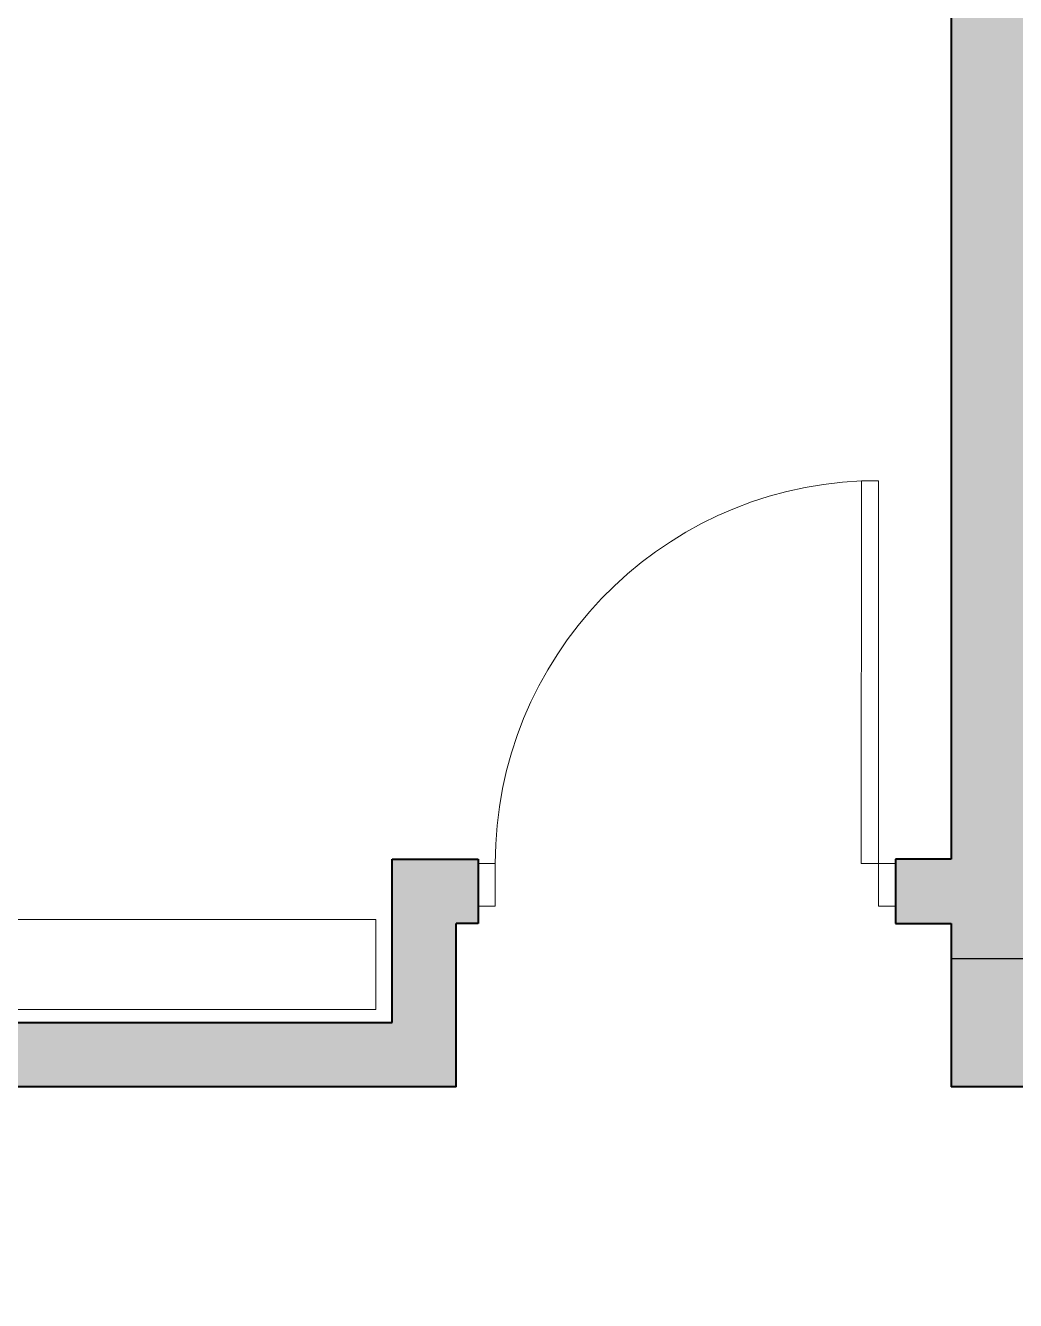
# Model space of a CAD drawing. Header units: millimetres. Extents: x 402.6 to 431.2, y 170 to 191.3.
# Drawn here: x 415.668 to 417.981, y 179.157 to 182.138 of the extents above; entities that cross this region are included whole.
import ezdxf

# ---------------------------------------------------------------- set-up
doc = ezdxf.new("R2010")
doc.units = ezdxf.units.MM
for name, color, linetype, lineweight in [('ARREDI attrezzature - furniture', 175, 'Continuous', 9), ('MURATURA sezioni - section wall', 7, 'Continuous', 40), ('PORTE finestre - doors windows', 252, 'Continuous', 5)]:
    doc.layers.add(name, color=color, linetype=linetype, lineweight=lineweight)
doc.layers.add('MURATURE tratteggi - hatch wall', color=253, linetype='Continuous')
doc.layers.add('PILASTRI - structure', color=7, linetype='Continuous', plot=False)

msp = doc.modelspace()

# ---------------------------------------------------------------- hatches: boundary and pattern name
at = {"layer": 'MURATURE tratteggi - hatch wall'}
h = msp.add_hatch(color=256, dxfattribs=at)
h.dxf.hatch_style = 1
h.paths.add_polyline_path([(413.0307, 188.3044), (412.7807, 188.3044), (412.7808, 188.0544), (412.8261, 188.0544), (412.8261, 179.8069), (409.8212, 179.8069), (409.8212, 180.5001), (409.6315, 180.5001), (409.6315, 180.3501), (409.6712, 180.3501), (409.6712, 179.6569), (416.6745, 179.6569), (416.6745, 180.0388), (416.7256, 180.0388), (416.7256, 180.1888), (416.5245, 180.1888), (416.5245, 179.8069), (414.5261, 179.8069), (414.5261, 180.3069), (414.3761, 180.3069), (414.3761, 179.8069), (412.9761, 179.8069), (412.9761, 181.0069), (415.6169, 181.0069), (415.6169, 181.1569), (412.9761, 181.1569), (412.9761, 188.0544), (413.0308, 188.0544)])
h.paths.add_polyline_path([(408.0307, 188.3044), (407.7807, 188.3044), (407.7808, 188.0544), (407.8212, 188.0544), (407.8212, 188.0045), (407.9712, 188.0045), (407.9712, 188.0544), (408.0308, 188.0544)])
h.paths.add_polyline_path([(407.9712, 187.0995), (407.8212, 187.0995), (407.8212, 185.0826), (407.7713, 185.0826), (407.7713, 184.9826), (407.8212, 184.9826), (407.8212, 179.6569), (408.0712, 179.6569), (408.0712, 180.3501), (408.1015, 180.3501), (408.1015, 180.5001), (407.9712, 180.5001)])
h.paths.add_polyline_path([(403.0308, 188.0444), (403.5157, 188.0444), (403.5157, 188.3045), (402.7808, 188.3045), (402.7808, 179.6568), (403.0308, 179.6568), (403.0308, 184.9825), (406.8663, 184.9826), (406.8663, 185.0826), (403.0308, 185.0826)])
h.paths.add_polyline_path([(419.4809, 188.3444), (416.9987, 188.3444), (416.9987, 188.0444), (417.8309, 188.0444), (417.8309, 180.1888), (417.7006, 180.1888), (417.7006, 180.0388), (417.8309, 180.0388), (417.8309, 179.6569), (421.3309, 179.6569), (421.3309, 179.8069), (419.6809, 179.8069), (419.6809, 180.3069), (419.5309, 180.3069), (419.5309, 179.8069), (418.1309, 179.8069), (418.1309, 181.0069), (419.6809, 181.0069), (419.6809, 181.1569), (418.1309, 181.1569), (418.1309, 183.1569), (421.3309, 183.1569), (421.3309, 183.3069), (418.1309, 183.3069), (418.1309, 188.0444), (419.4809, 188.0444)])
h.paths.add_polyline_path([(423.6434, 188.3444), (420.9809, 188.3444), (420.9809, 188.0444), (422.3309, 188.0444), (422.3309, 179.9569), (422.4809, 179.9569), (422.4809, 188.0444), (423.6434, 188.0444)])
h.paths.add_polyline_path([(427.8184, 188.3444), (425.1434, 188.3444), (425.1434, 188.0444), (426.3059, 188.0444), (426.3059, 183.3069), (423.4809, 183.3069), (423.4809, 183.1569), (426.3059, 183.1569), (426.3059, 181.1569), (424.7559, 181.1569), (424.7559, 181.0069), (426.3059, 181.0069), (426.3059, 179.8069), (424.9059, 179.8069), (424.9059, 180.3069), (424.7559, 180.3069), (424.7559, 179.8069), (423.5309, 179.8069), (423.5309, 179.6569), (428.6549, 179.6569), (428.6549, 179.8069), (428.0059, 179.8069), (428.0059, 180.3069), (427.8559, 180.3069), (427.8559, 179.8069), (426.4559, 179.8069), (426.4559, 181.0069), (428.0059, 181.0069), (428.0059, 181.1569), (426.4559, 181.1569), (426.4559, 183.1569), (429.6809, 183.1569), (429.6809, 183.3069), (426.4559, 183.3069), (426.4559, 188.0444), (427.8184, 188.0444)])
h.paths.add_polyline_path([(430.9809, 188.3444), (429.3184, 188.3444), (429.3184, 188.0444), (430.6809, 188.0444), (430.6809, 179.8069), (429.6549, 179.8069), (429.6549, 179.6569), (430.9809, 179.6569)])
h.paths.add_polyline_path([(430.9809, 176.9651), (427.3553, 176.9651), (427.3553, 176.8151), (430.6809, 176.8151), (430.6809, 174.1151), (427.7309, 174.1151), (427.7309, 175.9651), (427.5809, 175.9651), (427.5809, 174.1151), (426.4309, 174.1151), (426.4309, 175.8151), (426.8869, 175.8151), (426.8869, 175.9651), (426.4309, 175.9651), (426.4309, 176.8151), (426.5053, 176.8151), (426.5053, 176.9651), (421.8309, 176.9651), (421.8309, 176.8151), (426.2809, 176.8151), (426.2809, 174.1151), (420.1309, 174.1151), (420.1309, 174.5151), (419.9809, 174.5151), (419.9809, 174.1151), (418.1309, 174.1151), (418.1309, 175.6151), (419.9809, 175.6151), (419.9809, 175.4151), (420.1309, 175.4151), (420.1309, 176.9651), (417.8309, 176.9651), (417.8309, 175.9651), (415.9794, 175.9651), (415.9794, 175.8151), (417.8309, 175.8151), (417.8309, 174.1151), (413.5809, 174.1151), (413.5809, 176.8151), (416.6294, 176.8151), (416.6294, 176.9651), (410.3824, 176.9651), (410.3824, 176.8151), (413.4309, 176.8151), (413.4309, 174.1151), (409.1809, 174.1151), (409.1809, 175.8151), (411.0324, 175.8151), (411.0324, 175.9651), (409.1809, 175.9651), (409.1809, 176.9651), (408.5676, 176.9651), (408.5676, 176.8151), (409.0309, 176.8151), (409.0309, 174.1151), (402.9808, 174.1151), (402.9808, 176.8151), (404.0845, 176.8151), (404.0845, 176.9651), (402.7808, 176.9651), (402.7808, 173.8151), (430.9809, 173.8151)])
h.paths.add_polyline_path([(419.8309, 176.7651), (419.8309, 175.9151), (418.1309, 175.9151), (418.1309, 176.7651)], flags=16)

# ---------------------------------------------------------------- linework, layer by layer
at = {"layer": 'ARREDI attrezzature - furniture', "linetype": 'Continuous', "flags": 128}
msp.add_lwpolyline([(414.5554, 180.0482), (416.4864, 180.0482), (416.4864, 179.8373), (414.5554, 179.8373)], close=True, dxfattribs=at)
at = {"layer": 'MURATURA sezioni - section wall'}
for p, q in [((417.8309, 188.0444), (417.8309, 180.1888)), ((416.5245, 179.8069), (416.5245, 180.1888)), ((416.5245, 180.1888, 0), (416.7256, 180.1888)), ((416.7256, 180.1888), (416.7256, 180.0388)), ((417.8309, 180.1888), (417.7006, 180.1888, 0)), ((417.7006, 180.1888, 0), (417.7006, 180.0388, 0)), ((416.6745, 179.6569), (416.6745, 180.0388)), ((416.7256, 180.0388), (416.6745, 180.0388, 0)), ((417.7006, 180.0388, 0), (417.8309, 180.0388, 0)), ((417.8309, 180.0388), (417.8309, 179.6569)), ((414.5261, 179.8069), (416.5245, 179.8069)), ((416.6745, 179.6569), (409.6712, 179.6569)), ((421.3309, 179.6569), (417.8309, 179.6569))]:
    msp.add_line(p, q, dxfattribs=at)
at = {"layer": 'PILASTRI - structure'}
msp.add_lwpolyline([(418.1309, 179.6569), (417.8309, 179.6569), (417.8309, 179.9569), (418.1309, 179.9569)], close=True, dxfattribs=at)
at = {"layer": 'PORTE finestre - doors windows', "color": 2}
for p, q in [((417.6206, 180.179), (417.6213, 181.0732)), ((417.6606, 180.079), (417.6613, 181.0732)), ((417.6206, 180.179), (417.7006, 180.179)), ((417.7006, 180.079), (417.6606, 180.079))]:
    msp.add_line(p, q, dxfattribs=at)
at = {"layer": 'PORTE finestre - doors windows', "color": 2, "ltscale": 0.5}
msp.add_line((417.6213, 181.0732), (417.6613, 181.0732), dxfattribs=at)
at = {"layer": 'PORTE finestre - doors windows', "color": 2, "elevation": 0}
msp.add_lwpolyline([(416.7656, 180.179), (416.7256, 180.179), (416.7256, 180.079), (416.7656, 180.079)], close=True, dxfattribs=at)
at = {"layer": 'PORTE finestre - doors windows', "color": 251}
msp.add_arc((417.6606, 180.179), 0.895, 92.5171, 180, dxfattribs=at)

doc.saveas('drawing.dxf')
